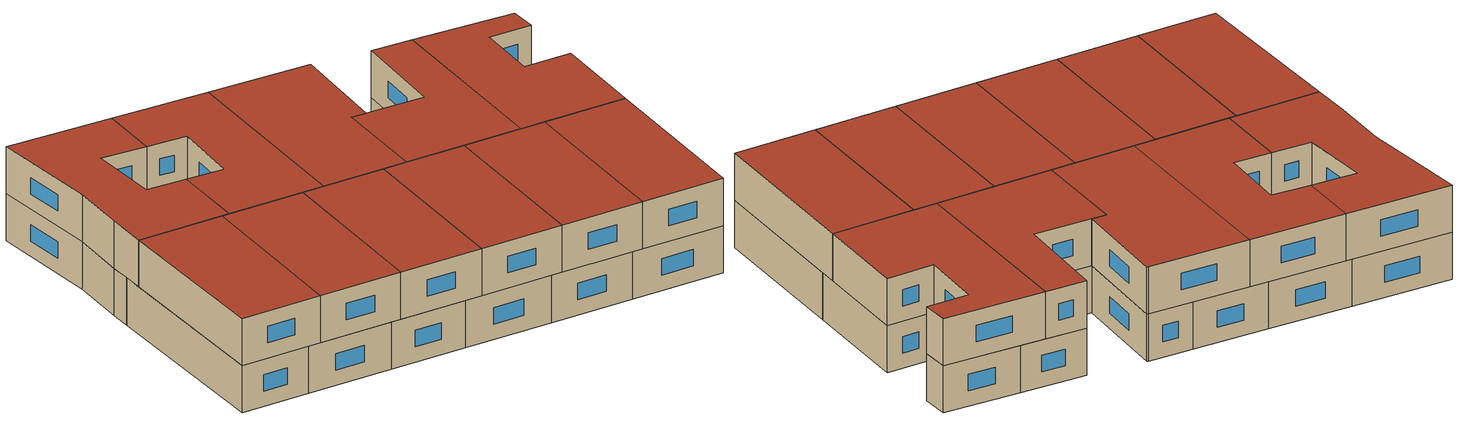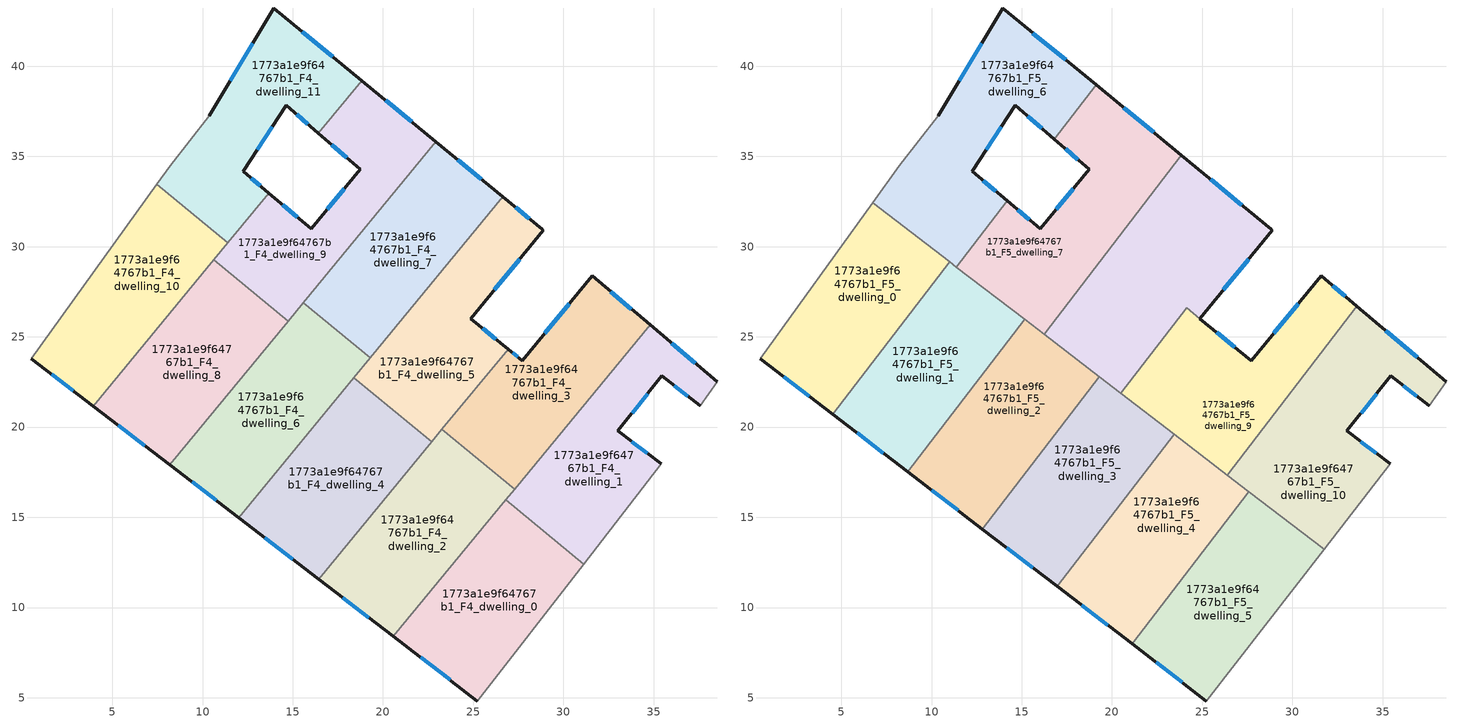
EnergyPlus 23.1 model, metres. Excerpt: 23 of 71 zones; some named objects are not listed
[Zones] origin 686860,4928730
1773a1e9f64767b1_F4_dwelling_0
 floor to 1773a1e9f64767b1_F3_dwelling_0 (EU_floor_Construction): 31.12,12.41 25.24,4.82 20.57,8.4 26.81,15.96 z12
 wall outside (EU_wall_Construction): 20.57,8.4 25.24,4.82 z12:15
 wall to 1773a1e9f64767b1_F4_dwelling_1 (EU_wall_Construction): 31.12,12.41 26.81,15.96 z12:15
 wall adiabatic (EU_wall_Construction): 25.24,4.82 31.12,12.41 z12:15
 wall to 1773a1e9f64767b1_F4_dwelling_2 (EU_wall_Construction): 26.81,15.96 20.57,8.4 z12:15
 window (EU_Window_Construction): 22.09,7.23 23.72,5.98 z12.98:14.02
1773a1e9f64767b1_F4_dwelling_1
 floor to 1773a1e9f64767b1_F3_dwelling_1 (EU_floor_Construction): 38.52,22.52 37.58,21.18 35.46,22.84 33.02,19.79 35.43,17.97 31.12,12.41 26.81,15.96 34.8,25.66 z12
 wall outside (EU_wall_Construction): 35.43,17.97 33.02,19.79 35.46,22.84 37.58,21.18 / 38.52,22.52 34.8,25.66 z12:15
 wall adiabatic (EU_wall_Construction): 31.12,12.41 35.43,17.97 / 37.58,21.18 38.52,22.52 z12:15
 wall to 1773a1e9f64767b1_F4_dwelling_3 (EU_wall_Construction): 34.8,25.66 27.29,16.55 z12:15
 wall to 1773a1e9f64767b1_F4_dwelling_2 (EU_wall_Construction): 27.29,16.55 26.81,15.96 z12:15
 window (EU_Window_Construction): 36.15,22.3 36.89,21.72 / 33.81,20.78 34.66,21.85 / 34.64,18.56 33.8,19.2 / 37.31,23.54 36.01,24.64 z12.98:14.02
1773a1e9f64767b1_F4_dwelling_10
 floor to 1773a1e9f64767b1_F3_dwelling_10 (EU_floor_Construction): 11.4,30.21 3.94,21.16 0.52,23.79 7.47,33.46 z12
 wall outside (EU_wall_Construction): 0.52,23.79 3.94,21.16 z12:15
 wall adiabatic (EU_wall_Construction): 7.47,33.46 0.52,23.79 z12:15
 wall to 1773a1e9f64767b1_F4_dwelling_11 (EU_wall_Construction): 11.4,30.21 7.47,33.46 z12:15
 wall to 1773a1e9f64767b1_F4_dwelling_8 (EU_wall_Construction): 3.94,21.16 10.63,29.27 z12:15
 wall to 1773a1e9f64767b1_F4_dwelling_9 (EU_wall_Construction): 10.63,29.27 11.4,30.21 z12:15
 window (EU_Window_Construction): 1.63,22.93 2.83,22.01 z12.98:14.02
1773a1e9f64767b1_F4_dwelling_11
 floor to 1773a1e9f64767b1_F3_dwelling_11 (EU_floor_Construction): 18.82,39.21 16.42,36.29 14.64,37.84 12.25,34.18 13.68,32.97 11.4,30.21 7.47,33.46 8.21,34.49 10.38,37.25 13.94,43.23 z12
 wall outside (EU_wall_Construction): 18.82,39.21 13.94,43.23 10.38,37.25 / 13.68,32.97 12.25,34.18 14.64,37.84 16.42,36.29 z12:15
 wall to 1773a1e9f64767b1_F4_dwelling_9 (EU_wall_Construction): 16.42,36.29 18.82,39.21 / 11.4,30.21 13.68,32.97 z12:15
 wall adiabatic (EU_wall_Construction): 10.38,37.25 8.21,34.49 7.47,33.46 z12:15
 window (EU_Window_Construction): 17.23,40.51 15.53,41.92 / 15.22,37.34 15.84,36.8 / 13.03,35.37 13.86,36.65 / 13.21,33.36 12.71,33.78 / 12.78,41.28 11.54,39.19 z12.98:14.02
1773a1e9f64767b1_F4_dwelling_2
 floor to 1773a1e9f64767b1_F3_dwelling_2 (EU_floor_Construction): 27.29,16.55 20.57,8.4 16.43,11.58 23.27,19.87 z12
 wall outside (EU_wall_Construction): 16.43,11.58 20.57,8.4 z12:15
 wall to 1773a1e9f64767b1_F4_dwelling_3 (EU_wall_Construction): 27.29,16.55 23.27,19.87 z12:15
 wall to 1773a1e9f64767b1_F4_dwelling_4 (EU_wall_Construction): 22.7,19.18 16.43,11.58 z12:15
 wall to 1773a1e9f64767b1_F4_dwelling_5 (EU_wall_Construction): 23.27,19.87 22.7,19.18 z12:15
 window (EU_Window_Construction): 17.78,10.54 19.23,9.43 z12.98:14.02
1773a1e9f64767b1_F4_dwelling_3
 floor to 1773a1e9f64767b1_F3_dwelling_3 (EU_floor_Construction): 34.8,25.66 27.29,16.55 23.27,19.87 26.94,24.32 27.72,23.68 31.59,28.38 z12
 wall outside (EU_wall_Construction): 34.8,25.66 31.59,28.38 27.72,23.68 26.94,24.32 z12:15
 wall to 1773a1e9f64767b1_F4_dwelling_5 (EU_wall_Construction): 26.94,24.32 23.27,19.87 z12:15
 window (EU_Window_Construction): 33.76,26.54 32.63,27.49 / 27.46,23.89 27.19,24.11 / 30.33,26.85 28.98,25.21 z12.98:14.02
1773a1e9f64767b1_F4_dwelling_4
 floor to 1773a1e9f64767b1_F3_dwelling_4 (EU_floor_Construction): 22.7,19.18 16.43,11.58 12,14.98 18.39,22.74 z12
 wall outside (EU_wall_Construction): 12,14.98 16.43,11.58 z12:15
 wall to 1773a1e9f64767b1_F4_dwelling_5 (EU_wall_Construction): 22.7,19.18 18.39,22.74 z12:15
 wall to 1773a1e9f64767b1_F4_dwelling_6 (EU_wall_Construction): 18.39,22.74 12,14.98 z12:15
 window (EU_Window_Construction): 13.44,13.87 14.99,12.68 z12.98:14.02
1773a1e9f64767b1_F4_dwelling_5
 floor to 1773a1e9f64767b1_F3_dwelling_5 (EU_floor_Construction): 28.82,30.97 28.9,30.9 24.87,26.02 26.94,24.32 22.7,19.18 18.39,22.74 26.65,32.75 z12
 wall outside (EU_wall_Construction): 26.94,24.32 24.87,26.02 28.9,30.9 28.82,30.97 26.65,32.75 z12:15
 wall to 1773a1e9f64767b1_F4_dwelling_7 (EU_wall_Construction): 26.65,32.75 19.3,23.83 z12:15
 wall to 1773a1e9f64767b1_F4_dwelling_6 (EU_wall_Construction): 19.3,23.83 18.39,22.73 z12:15
 window (EU_Window_Construction): 26.18,27.6 27.59,29.31 / 26.26,24.87 25.54,25.46 / 28.11,31.55 27.36,32.17 z12.98:14.02
1773a1e9f64767b1_F4_dwelling_6
 floor to 1773a1e9f64767b1_F3_dwelling_6 (EU_floor_Construction): 19.3,23.83 12,14.98 8.18,17.91 15.58,26.89 z12
 wall outside (EU_wall_Construction): 8.18,17.91 12,14.98 z12:15
 wall to 1773a1e9f64767b1_F4_dwelling_7 (EU_wall_Construction): 19.3,23.83 15.58,26.89 z12:15
 wall to 1773a1e9f64767b1_F4_dwelling_8 (EU_wall_Construction): 14.75,25.87 8.18,17.91 z12:15
 wall to 1773a1e9f64767b1_F4_dwelling_9 (EU_wall_Construction): 15.58,26.89 14.75,25.87 z12:15
 window (EU_Window_Construction): 9.42,16.96 10.76,15.93 z12.98:14.02
 ceiling adiabatic (EU_roof_Construction): 12,14.98 19.3,23.83 18.77,23.19 15.15,25.97 8.68,17.53 z15
1773a1e9f64767b1_F4_dwelling_7
 floor to 1773a1e9f64767b1_F3_dwelling_7 (EU_floor_Construction): 26.65,32.75 19.3,23.83 15.58,26.89 22.94,35.81 z12
 wall outside (EU_wall_Construction): 26.65,32.75 22.94,35.81 z12:15
 wall to 1773a1e9f64767b1_F4_dwelling_9 (EU_wall_Construction): 22.94,35.81 15.58,26.89 z12:15
 window (EU_Window_Construction): 25.44,33.75 24.15,34.82 z12.98:14.02
1773a1e9f64767b1_F4_dwelling_8
 floor to 1773a1e9f64767b1_F3_dwelling_8 (EU_floor_Construction): 14.75,25.87 8.18,17.91 3.94,21.16 10.63,29.27 z12
 wall outside (EU_wall_Construction): 3.94,21.16 8.18,17.91 z12:15
 wall to 1773a1e9f64767b1_F4_dwelling_9 (EU_wall_Construction): 14.75,25.87 10.63,29.27 z12:15
 window (EU_Window_Construction): 5.32,20.1 6.8,18.97 z12.98:14.02
1773a1e9f64767b1_F4_dwelling_9
 floor to 1773a1e9f64767b1_F3_dwelling_9 (EU_floor_Construction): 22.94,35.81 14.75,25.87 10.63,29.27 13.68,32.97 16.02,31 18.74,34.29 16.42,36.29 18.82,39.21 z12
 wall outside (EU_wall_Construction): 16.42,36.29 18.74,34.29 16.02,31 13.68,32.97 / 22.94,35.81 18.82,39.21 z12:15
 window (EU_Window_Construction): 17.17,35.64 17.98,34.94 / 21.6,36.92 20.16,38.1 / 15.26,31.64 14.44,32.33 / 17.85,33.22 16.9,32.07 z12.98:14.02
1773a1e9f64767b1_F5_dwelling_0
 floor to 1773a1e9f64767b1_F4_dwelling_10 (EU_floor_Construction): 10.71,29.38 3.94,21.16 0.52,23.79 6.73,32.43 z15
 floor to 1773a1e9f64767b1_F4_dwelling_8 (EU_floor_Construction): 10.92,29.03 4.53,20.71 3.94,21.16 10.63,29.27 z15
 floor to 1773a1e9f64767b1_F4_dwelling_9 (EU_floor_Construction): 11.01,29.15 10.92,29.03 10.63,29.27 10.71,29.38 z15
 wall outside (EU_wall_Construction): 0.52,23.79 4.53,20.71 z15:18
 wall adiabatic (EU_wall_Construction): 6.73,32.43 0.52,23.79 z15:18
 wall to 1773a1e9f64767b1_F5_dwelling_1 (EU_wall_Construction): 4.53,20.71 11.01,29.15 z15:18
 wall to 1773a1e9f64767b1_F5_dwelling_6 (EU_wall_Construction): 11.01,29.15 6.73,32.43 z15:18
 window (EU_Window_Construction): 1.82,22.79 3.23,21.71 z15.98:17.02
 roof outside (EU_roof_Construction): 4.53,20.71 11.01,29.15 6.73,32.43 0.52,23.79 z18
1773a1e9f64767b1_F5_dwelling_1
 floor to 1773a1e9f64767b1_F4_dwelling_8 (EU_floor_Construction): 14.75,25.87 8.18,17.91 4.53,20.71 10.92,29.03 z15
 floor to 1773a1e9f64767b1_F4_dwelling_6 (EU_floor_Construction): 15.15,25.97 8.68,17.53 8.18,17.91 14.95,26.12 z15
 floor to 1773a1e9f64767b1_F4_dwelling_9 (EU_floor_Construction): 14.95,26.12 14.75,25.87 10.92,29.03 11.01,29.15 z15
 wall outside (EU_wall_Construction): 4.53,20.71 8.68,17.53 z15:18
 wall to 1773a1e9f64767b1_F5_dwelling_2 (EU_wall_Construction): 8.68,17.53 15.15,25.97 z15:18
 wall to 1773a1e9f64767b1_F5_dwelling_7 (EU_wall_Construction): 15.15,25.97 11.37,28.87 z15:18
 wall to 1773a1e9f64767b1_F5_dwelling_6 (EU_wall_Construction): 11.37,28.87 11.01,29.15 z15:18
 window (EU_Window_Construction): 5.88,19.67 7.33,18.56 z15.98:17.02
 roof outside (EU_roof_Construction): 8.68,17.53 15.15,25.97 11.01,29.15 4.53,20.71 z18
1773a1e9f64767b1_F5_dwelling_10
 floor to 1773a1e9f64767b1_F4_dwelling_1 (EU_floor_Construction): 38.52,22.52 37.58,21.18 35.46,22.84 33.02,19.79 35.43,17.97 31.76,13.23 27.35,16.61 34.8,25.66 z15
 floor to 1773a1e9f64767b1_F4_dwelling_3 (EU_floor_Construction): 34.8,25.66 27.35,16.61 26.4,17.34 33.58,26.69 z15
 wall outside (EU_wall_Construction): 35.43,17.97 33.02,19.79 35.46,22.84 37.58,21.18 / 38.52,22.52 33.58,26.69 z15:18
 wall adiabatic (EU_wall_Construction): 31.76,13.23 35.43,17.97 / 37.58,21.18 38.52,22.52 z15:18
 wall to 1773a1e9f64767b1_F5_dwelling_9 (EU_wall_Construction): 33.58,26.69 26.4,17.34 z15:18
 wall to 1773a1e9f64767b1_F5_dwelling_5 (EU_wall_Construction): 27.59,16.43 31.76,13.23 z15:18
 wall to 1773a1e9f64767b1_F5_dwelling_4 (EU_wall_Construction): 26.4,17.34 27.59,16.43 z15:18
 window (EU_Window_Construction): 33.81,20.78 34.66,21.85 / 34.64,18.56 33.8,19.2 / 36.91,23.87 35.19,25.33 / 36.15,22.3 36.89,21.72 z15.98:17.02
 roof outside (EU_roof_Construction): 35.43,17.97 33.02,19.79 35.46,22.84 37.58,21.18 38.52,22.52 33.58,26.69 26.4,17.34 31.76,13.23 z18
1773a1e9f64767b1_F5_dwelling_2
 floor adiabatic (EU_floor_Construction): 18.77,23.19 12,14.98 8.68,17.53 15.15,25.97 z15
 floor to 1773a1e9f64767b1_F4_dwelling_4 (EU_floor_Construction): 18.92,22.3 12.82,14.35 12,14.98 18.39,22.73 z15
 floor to 1773a1e9f64767b1_F4_dwelling_5 (EU_floor_Construction): 19.3,22.79 18.92,22.3 18.39,22.73 18.77,23.19 z15
 wall outside (EU_wall_Construction): 8.68,17.53 12.82,14.35 z15:18
 wall to 1773a1e9f64767b1_F5_dwelling_3 (EU_wall_Construction): 12.82,14.35 19.3,22.79 z15:18
 wall to 1773a1e9f64767b1_F5_dwelling_8 (EU_wall_Construction): 19.3,22.79 16.24,25.14 z15:18
 wall to 1773a1e9f64767b1_F5_dwelling_7 (EU_wall_Construction): 16.24,25.14 15.15,25.97 z15:18
 window (EU_Window_Construction): 10.02,16.49 11.47,15.38 z15.98:17.02
 roof outside (EU_roof_Construction): 12.82,14.35 19.3,22.79 15.15,25.97 8.68,17.53 z18
1773a1e9f64767b1_F5_dwelling_3
 floor to 1773a1e9f64767b1_F4_dwelling_4 (EU_floor_Construction): 22.7,19.18 16.43,11.58 12.82,14.35 18.92,22.3 z15
 floor to 1773a1e9f64767b1_F4_dwelling_2 (EU_floor_Construction): 23.44,19.61 16.97,11.17 16.43,11.58 23.2,19.79 z15
 floor adiabatic (EU_floor_Construction): 22.7,19.18 16.43,11.58 12.82,14.35 18.92,22.3 z15
 floor to 1773a1e9f64767b1_F4_dwelling_5 (EU_floor_Construction): 23.2,19.79 22.7,19.18 18.92,22.3 19.3,22.79 z15
 wall outside (EU_wall_Construction): 12.82,14.35 16.97,11.17 z15:18
 wall to 1773a1e9f64767b1_F5_dwelling_4 (EU_wall_Construction): 16.97,11.17 23.44,19.61 z15:18
 wall to 1773a1e9f64767b1_F5_dwelling_9 (EU_wall_Construction): 23.44,19.61 20.5,21.87 z15:18
 wall to 1773a1e9f64767b1_F5_dwelling_8 (EU_wall_Construction): 20.5,21.87 19.3,22.79 z15:18
 window (EU_Window_Construction): 14.17,13.31 15.62,12.2 z15.98:17.02
 roof outside (EU_roof_Construction): 16.97,11.17 23.44,19.61 19.3,22.79 12.82,14.35 z18
1773a1e9f64767b1_F5_dwelling_4
 floor to 1773a1e9f64767b1_F4_dwelling_2 (EU_floor_Construction): 25.51,18.02 27.29,16.55 20.57,8.4 16.97,11.17 23.44,19.61 z15
 floor to 1773a1e9f64767b1_F4_dwelling_0 (EU_floor_Construction): 27.07,15.74 21.11,7.98 20.57,8.4 26.81,15.96 z15
 floor to 1773a1e9f64767b1_F4_dwelling_1 (EU_floor_Construction): 27.59,16.42 27.07,15.74 26.81,15.96 27.35,16.61 z15
 floor to 1773a1e9f64767b1_F4_dwelling_3 (EU_floor_Construction): 27.35,16.61 27.29,16.55 25.51,18.02 z15
 wall outside (EU_wall_Construction): 16.97,11.17 21.11,7.98 z15:18
 wall to 1773a1e9f64767b1_F5_dwelling_5 (EU_wall_Construction): 21.11,7.98 27.59,16.42 z15:18
 wall to 1773a1e9f64767b1_F5_dwelling_9 (EU_wall_Construction): 26.4,17.34 23.45,19.61 z15:18
 window (EU_Window_Construction): 18.31,10.13 19.76,9.02 z15.98:17.02
 roof outside (EU_roof_Construction): 21.11,7.98 27.59,16.42 23.44,19.61 16.97,11.17 z18
1773a1e9f64767b1_F5_dwelling_5
 floor to 1773a1e9f64767b1_F4_dwelling_0 (EU_floor_Construction): 31.12,12.41 25.24,4.82 21.11,7.98 27.07,15.74 z15
 floor to 1773a1e9f64767b1_F4_dwelling_1 (EU_floor_Construction): 31.76,13.23 31.12,12.41 27.07,15.74 27.59,16.42 z15
 wall outside (EU_wall_Construction): 21.11,7.98 25.24,4.82 z15:18
 wall adiabatic (EU_wall_Construction): 25.24,4.82 31.76,13.23 z15:18
 window (EU_Window_Construction): 22.45,6.95 23.9,5.85 z15.98:17.02
 roof outside (EU_roof_Construction): 25.24,4.82 31.76,13.23 27.59,16.42 21.11,7.98 z18
1773a1e9f64767b1_F5_dwelling_6
 floor to 1773a1e9f64767b1_F4_dwelling_11 (EU_floor_Construction): 18.82,39.21 16.42,36.3 14.64,37.84 12.25,34.18 13.68,32.97 11.4,30.21 7.47,33.46 8.21,34.49 10.38,37.25 13.94,43.23 z15
 floor to 1773a1e9f64767b1_F4_dwelling_10 (EU_floor_Construction): 11.4,30.21 10.71,29.38 6.73,32.43 7.47,33.46 z15
 floor to 1773a1e9f64767b1_F4_dwelling_9 (EU_floor_Construction): 19.12,38.96 16.81,35.96 16.42,36.3 18.82,39.21 z15; 14.19,32.54 11.37,28.87 10.71,29.38 13.68,32.97 z15
 wall outside (EU_wall_Construction): 14.19,32.54 12.25,34.18 14.64,37.84 16.81,35.96 / 19.12,38.96 13.94,43.23 10.38,37.25 z15:18
 wall to 1773a1e9f64767b1_F5_dwelling_7 (EU_wall_Construction): 16.81,35.96 19.12,38.96 / 11.37,28.87 14.19,32.54 z15:18
 wall adiabatic (EU_wall_Construction): 10.38,37.25 8.21,34.49 6.73,32.43 z15:18
 window (EU_Window_Construction): 15.35,37.22 16.1,36.57 / 13.03,35.37 13.86,36.65 / 13.56,33.07 12.88,33.64 / 12.78,41.28 11.54,39.19 / 17.43,40.35 15.62,41.84 z15.98:17.02
 roof outside (EU_roof_Construction): 14.19,32.54 12.25,34.18 14.64,37.84 16.81,35.96 19.12,38.96 13.94,43.23 10.38,37.25 8.21,34.49 6.73,32.43 11.37,28.87 z18
1773a1e9f64767b1_F5_dwelling_7
 floor to 1773a1e9f64767b1_F4_dwelling_7 (EU_floor_Construction): 23.85,35.06 16.81,25.88 15.58,26.89 22.94,35.81 z15
 floor to 1773a1e9f64767b1_F4_dwelling_9 (EU_floor_Construction): 22.94,35.81 14.95,26.12 11.37,28.87 14.19,32.54 16.02,31 18.74,34.29 16.81,35.96 19.12,38.96 z15
 floor to 1773a1e9f64767b1_F4_dwelling_6 (EU_floor_Construction): 16.81,25.88 16.24,25.14 14.95,26.12 15.59,26.89 z15
 wall outside (EU_wall_Construction): 16.81,35.96 18.74,34.29 16.02,31 14.19,32.54 / 23.85,35.06 19.12,38.96 z15:18
 wall to 1773a1e9f64767b1_F5_dwelling_8 (EU_wall_Construction): 16.24,25.14 23.85,35.06 z15:18
 window (EU_Window_Construction): 15.42,31.5 14.78,32.04 / 17.85,33.22 16.9,32.07 / 17.44,35.41 18.11,34.83 / 22.31,36.33 20.66,37.69 z15.98:17.02
 roof outside (EU_roof_Construction): 16.24,25.14 23.85,35.06 19.12,38.96 16.81,35.96 18.74,34.29 16.02,31 14.19,32.54 11.37,28.87 z18
1773a1e9f64767b1_F5_dwelling_8
 floor to 1773a1e9f64767b1_F4_dwelling_5 (EU_floor_Construction): 28.82,30.97 28.9,30.9 24.87,26.02 24.14,26.61 20.5,21.87 18.77,23.19 26.65,32.75 z15
 floor to 1773a1e9f64767b1_F4_dwelling_7 (EU_floor_Construction): 26.65,32.75 19.3,23.83 16.81,25.88 23.85,35.06 z15
 floor to 1773a1e9f64767b1_F4_dwelling_6 (EU_floor_Construction): 19.3,23.83 18.77,23.19 16.24,25.14 16.81,25.88 z15
 wall outside (EU_wall_Construction): 24.87,26.02 28.9,30.9 28.82,30.97 23.85,35.06 z15:18
 wall to 1773a1e9f64767b1_F5_dwelling_9 (EU_wall_Construction): 20.5,21.87 24.14,26.61 24.87,26.02 z15:18
 window (EU_Window_Construction): 27.2,32.3 25.47,33.73 / 26.18,27.6 27.59,29.31 z15.98:17.02
 roof outside (EU_roof_Construction): 24.87,26.02 28.9,30.9 28.82,30.97 23.85,35.06 16.24,25.14 20.5,21.87 24.14,26.61 z18
1773a1e9f64767b1_F5_dwelling_9
 floor to 1773a1e9f64767b1_F4_dwelling_3 (EU_floor_Construction): 33.58,26.69 26.4,17.34 25.51,18.02 23.27,19.87 26.94,24.32 27.72,23.68 31.59,28.38 z15
 floor to 1773a1e9f64767b1_F4_dwelling_5 (EU_floor_Construction): 26.94,24.32 23.2,19.79 20.5,21.87 24.14,26.61 z15
 floor to 1773a1e9f64767b1_F4_dwelling_2 (EU_floor_Construction): 25.51,18.02 23.2,19.79 23.27,19.87 z15
 wall outside (EU_wall_Construction): 33.58,26.69 31.59,28.38 27.72,23.68 24.87,26.01 z15:18
 window (EU_Window_Construction): 26.79,24.44 25.8,25.25 / 30.33,26.85 28.98,25.21 / 32.93,27.24 32.24,27.83 z15.98:17.02
 roof outside (EU_roof_Construction): 26.4,17.34 33.58,26.69 31.59,28.38 27.72,23.68 24.14,26.61 20.5,21.87 z18
[Building]
EU S2 Campaign: North Axis=0; Terrain=City; Solar Distribution=FullExterior
[Site:Location]
Bologna: Latitude=44.5; Longitude=11.25; Time Zone=1; Elevation=37
[SizingPeriod:WeatherFileDays]
AnnualSizingPeriod: Begin Month=1; Begin Day of Month=1; End Month=12; End Day of Month=31; Day of Week for Start Day=Monday; Use Weather File Daylight Saving Period=No; Use Weather File Rain and Snow Indicators=No
[MATERIAL]
EU_InternalMass_Material: Roughness=MediumRough; Thickness=0.1; Conductivity=1; Density=1800; Specific Heat=900; Thermal Absorptance=0.9; Solar Absorptance=0.7; Visible Absorptance=0.7
[MATERIAL:NOMASS] Roughness=MediumRough; Thermal Absorptance=0.9; Solar Absorptance=0.7; Visible Absorptance=0.7
Name | Thermal Resistance
EU_wall_NoMass | 0.905828
EU_roof_NoMass | 0.37593
EU_floor_NoMass | 0.67114
[WINDOWMATERIAL:SIMPLEGLAZINGSYSTEM]
EU_Window_SimpleGlazing: UFactor=4.52486; Solar Heat Gain Coefficient=0.85; Visible Transmittance=0.85
[CONSTRUCTION]
EU_wall_Construction: EU_wall_NoMass
EU_roof_Construction: EU_roof_NoMass
EU_floor_Construction: EU_floor_NoMass
EU_Window_Construction: EU_Window_SimpleGlazing
EU_InternalMass_Construction: EU_InternalMass_Material
[ZONE] Type=1; Multiplier=1; Ceiling Height=autocalculate; Floor Area=autocalculate; Part of Total Floor Area=Yes
Name | Volume
1773a1e9f64767b1_F4_dwelling_0 | 166.783
1773a1e9f64767b1_F5_dwelling_0; 1773a1e9f64767b1_F4_dwelling_7 | 166.8
1773a1e9f64767b1_F4_dwelling_1 | 166.786
1773a1e9f64767b1_F5_dwelling_1; 1773a1e9f64767b1_F5_dwelling_4 | 166.799
1773a1e9f64767b1_F4_dwelling_10 | 166.811
1773a1e9f64767b1_F5_dwelling_10 | 200.144
1773a1e9f64767b1_F4_dwelling_11 | 166.805
1773a1e9f64767b1_F4_dwelling_2; 1773a1e9f64767b1_F4_dwelling_5 | 166.819
1773a1e9f64767b1_F5_dwelling_2 | 166.822
1773a1e9f64767b1_F4_dwelling_3 | 166.792
1773a1e9f64767b1_F5_dwelling_3 | 166.796
1773a1e9f64767b1_F4_dwelling_4 | 166.812
1773a1e9f64767b1_F5_dwelling_5 | 166.813
1773a1e9f64767b1_F4_dwelling_6; 1773a1e9f64767b1_F4_dwelling_8 | 166.807
1773a1e9f64767b1_F5_dwelling_6 | 200.146
1773a1e9f64767b1_F5_dwelling_7 | 200.14
1773a1e9f64767b1_F5_dwelling_8 | 220.154
1773a1e9f64767b1_F4_dwelling_9 | 166.816
1773a1e9f64767b1_F5_dwelling_9 | 180.191
[INTERNALMASS] Construction=EU_InternalMass_Construction
Name | Zone or ZoneList | Surface Area
1773a1e9f64767b1_F4_dwelling_0_EU_InternalMass | 1773a1e9f64767b1_F4_dwelling_0 | 55.5939
1773a1e9f64767b1_F4_dwelling_1_EU_InternalMass | 1773a1e9f64767b1_F4_dwelling_1 | 55.5956
1773a1e9f64767b1_F4_dwelling_2_EU_InternalMass | 1773a1e9f64767b1_F4_dwelling_2 | 55.6064
1773a1e9f64767b1_F4_dwelling_3_EU_InternalMass | 1773a1e9f64767b1_F4_dwelling_3 | 55.5976
1773a1e9f64767b1_F4_dwelling_4_EU_InternalMass | 1773a1e9f64767b1_F4_dwelling_4 | 55.604
1773a1e9f64767b1_F4_dwelling_5_EU_InternalMass | 1773a1e9f64767b1_F4_dwelling_5 | 55.6059
1773a1e9f64767b1_F4_dwelling_6_EU_InternalMass | 1773a1e9f64767b1_F4_dwelling_6 | 55.6023
1773a1e9f64767b1_F4_dwelling_7_EU_InternalMass | 1773a1e9f64767b1_F4_dwelling_7 | 55.6002
1773a1e9f64767b1_F4_dwelling_8_EU_InternalMass | 1773a1e9f64767b1_F4_dwelling_8 | 55.6022
1773a1e9f64767b1_F4_dwelling_9_EU_InternalMass | 1773a1e9f64767b1_F4_dwelling_9 | 55.6055
1773a1e9f64767b1_F4_dwelling_10_EU_InternalMass | 1773a1e9f64767b1_F4_dwelling_10 | 55.6037
1773a1e9f64767b1_F4_dwelling_11_EU_InternalMass | 1773a1e9f64767b1_F4_dwelling_11 | 55.6015
1773a1e9f64767b1_F5_dwelling_0_EU_InternalMass | 1773a1e9f64767b1_F5_dwelling_0 | 55.6
1773a1e9f64767b1_F5_dwelling_1_EU_InternalMass | 1773a1e9f64767b1_F5_dwelling_1 | 55.5998
1773a1e9f64767b1_F5_dwelling_2_EU_InternalMass | 1773a1e9f64767b1_F5_dwelling_2 | 55.6071
1773a1e9f64767b1_F5_dwelling_3_EU_InternalMass | 1773a1e9f64767b1_F5_dwelling_3 | 55.5986
1773a1e9f64767b1_F5_dwelling_4_EU_InternalMass | 1773a1e9f64767b1_F5_dwelling_4 | 55.5998
1773a1e9f64767b1_F5_dwelling_5_EU_InternalMass | 1773a1e9f64767b1_F5_dwelling_5 | 55.6043
1773a1e9f64767b1_F5_dwelling_6_EU_InternalMass | 1773a1e9f64767b1_F5_dwelling_6 | 66.7149
1773a1e9f64767b1_F5_dwelling_7_EU_InternalMass | 1773a1e9f64767b1_F5_dwelling_7 | 66.7134
1773a1e9f64767b1_F5_dwelling_8_EU_InternalMass | 1773a1e9f64767b1_F5_dwelling_8 | 73.3845
1773a1e9f64767b1_F5_dwelling_9_EU_InternalMass | 1773a1e9f64767b1_F5_dwelling_9 | 60.0616
1773a1e9f64767b1_F5_dwelling_10_EU_InternalMass | 1773a1e9f64767b1_F5_dwelling_10 | 66.7147
[OTHEREQUIPMENT] Fuel Type=Electricity; Design Level Calculation Method=Watts/Area; Power per Zone Floor Area=1; Fraction Latent=0; Fraction Radiant=0; Fraction Lost=0; Carbon Dioxide Generation Rate=0; EndUse Subcategory=EU_Step8_InternalGains
Name | Zone or ZoneList or Space or SpaceList | Schedule
EU_Step8_InternalGain_1773a1e9f64767b1_F4_dwelling_0_f000 | 1773a1e9f64767b1_F4_dwelling_0 | EU_Step8_GainSchedule_1773a1e9f64767b1_F4_dwelling_0_f000
EU_Step8_InternalGain_1773a1e9f64767b1_F4_dwelling_1_f000 | 1773a1e9f64767b1_F4_dwelling_1 | EU_Step8_GainSchedule_1773a1e9f64767b1_F4_dwelling_1_f000
EU_Step8_InternalGain_1773a1e9f64767b1_F4_dwelling_2_f000 | 1773a1e9f64767b1_F4_dwelling_2 | EU_Step8_GainSchedule_1773a1e9f64767b1_F4_dwelling_2_f000
EU_Step8_InternalGain_1773a1e9f64767b1_F4_dwelling_3_f000 | 1773a1e9f64767b1_F4_dwelling_3 | EU_Step8_GainSchedule_1773a1e9f64767b1_F4_dwelling_3_f000
EU_Step8_InternalGain_1773a1e9f64767b1_F4_dwelling_4_f000 | 1773a1e9f64767b1_F4_dwelling_4 | EU_Step8_GainSchedule_1773a1e9f64767b1_F4_dwelling_4_f000
EU_Step8_InternalGain_1773a1e9f64767b1_F4_dwelling_5_f000 | 1773a1e9f64767b1_F4_dwelling_5 | EU_Step8_GainSchedule_1773a1e9f64767b1_F4_dwelling_5_f000
EU_Step8_InternalGain_1773a1e9f64767b1_F4_dwelling_6_f000 | 1773a1e9f64767b1_F4_dwelling_6 | EU_Step8_GainSchedule_1773a1e9f64767b1_F4_dwelling_6_f000
EU_Step8_InternalGain_1773a1e9f64767b1_F4_dwelling_7_f000 | 1773a1e9f64767b1_F4_dwelling_7 | EU_Step8_GainSchedule_1773a1e9f64767b1_F4_dwelling_7_f000
EU_Step8_InternalGain_1773a1e9f64767b1_F4_dwelling_8_f000 | 1773a1e9f64767b1_F4_dwelling_8 | EU_Step8_GainSchedule_1773a1e9f64767b1_F4_dwelling_8_f000
EU_Step8_InternalGain_1773a1e9f64767b1_F4_dwelling_9_f000 | 1773a1e9f64767b1_F4_dwelling_9 | EU_Step8_GainSchedule_1773a1e9f64767b1_F4_dwelling_9_f000
EU_Step8_InternalGain_1773a1e9f64767b1_F4_dwelling_10_f000 | 1773a1e9f64767b1_F4_dwelling_10 | EU_Step8_GainSchedule_1773a1e9f64767b1_F4_dwelling_10_f000
EU_Step8_InternalGain_1773a1e9f64767b1_F4_dwelling_11_f000 | 1773a1e9f64767b1_F4_dwelling_11 | EU_Step8_GainSchedule_1773a1e9f64767b1_F4_dwelling_11_f000
EU_Step8_InternalGain_1773a1e9f64767b1_F5_dwelling_0_f000 | 1773a1e9f64767b1_F5_dwelling_0 | EU_Step8_GainSchedule_1773a1e9f64767b1_F5_dwelling_0_f000
EU_Step8_InternalGain_1773a1e9f64767b1_F5_dwelling_1_f000 | 1773a1e9f64767b1_F5_dwelling_1 | EU_Step8_GainSchedule_1773a1e9f64767b1_F5_dwelling_1_f000
EU_Step8_InternalGain_1773a1e9f64767b1_F5_dwelling_2_f000 | 1773a1e9f64767b1_F5_dwelling_2 | EU_Step8_GainSchedule_1773a1e9f64767b1_F5_dwelling_2_f000
EU_Step8_InternalGain_1773a1e9f64767b1_F5_dwelling_3_f000 | 1773a1e9f64767b1_F5_dwelling_3 | EU_Step8_GainSchedule_1773a1e9f64767b1_F5_dwelling_3_f000
EU_Step8_InternalGain_1773a1e9f64767b1_F5_dwelling_4_f000 | 1773a1e9f64767b1_F5_dwelling_4 | EU_Step8_GainSchedule_1773a1e9f64767b1_F5_dwelling_4_f000
EU_Step8_InternalGain_1773a1e9f64767b1_F5_dwelling_5_f000 | 1773a1e9f64767b1_F5_dwelling_5 | EU_Step8_GainSchedule_1773a1e9f64767b1_F5_dwelling_5_f000
EU_Step8_InternalGain_1773a1e9f64767b1_F5_dwelling_6_f000 | 1773a1e9f64767b1_F5_dwelling_6 | EU_Step8_GainSchedule_1773a1e9f64767b1_F5_dwelling_6_f000
EU_Step8_InternalGain_1773a1e9f64767b1_F5_dwelling_7_f000 | 1773a1e9f64767b1_F5_dwelling_7 | EU_Step8_GainSchedule_1773a1e9f64767b1_F5_dwelling_7_f000
EU_Step8_InternalGain_1773a1e9f64767b1_F5_dwelling_8_f000 | 1773a1e9f64767b1_F5_dwelling_8 | EU_Step8_GainSchedule_1773a1e9f64767b1_F5_dwelling_8_f000
EU_Step8_InternalGain_1773a1e9f64767b1_F5_dwelling_9_f000 | 1773a1e9f64767b1_F5_dwelling_9 | EU_Step8_GainSchedule_1773a1e9f64767b1_F5_dwelling_9_f000
EU_Step8_InternalGain_1773a1e9f64767b1_F5_dwelling_10_f000 | 1773a1e9f64767b1_F5_dwelling_10 | EU_Step8_GainSchedule_1773a1e9f64767b1_F5_dwelling_10_f000
[ZONEVENTILATION:DESIGNFLOWRATE] Schedule=EU_AlwaysOn; Design Flow Rate Calculation Method=AirChanges/Hour; Air Changes per Hour=0.73129; Ventilation Type=Natural; Fan Pressure Rise=0; Fan Total Efficiency=1; Constant Term Coefficient=1; Temperature Term Coefficient=0; Velocity Term Coefficient=0; Velocity Squared Term Coefficient=0; Minimum Indoor Temperature=-100; Maximum Indoor Temperature=100; Delta Temperature=-100; Minimum Outdoor Temperature=-100; Maximum Outdoor Temperature=100; Maximum Wind Speed=40
Name | Zone or ZoneList or Space or SpaceList
EU_ConstantAir_1773a1e9f64767b1_F4_dwelling_0 | 1773a1e9f64767b1_F4_dwelling_0
EU_ConstantAir_1773a1e9f64767b1_F4_dwelling_1 | 1773a1e9f64767b1_F4_dwelling_1
EU_ConstantAir_1773a1e9f64767b1_F4_dwelling_2 | 1773a1e9f64767b1_F4_dwelling_2
EU_ConstantAir_1773a1e9f64767b1_F4_dwelling_3 | 1773a1e9f64767b1_F4_dwelling_3
EU_ConstantAir_1773a1e9f64767b1_F4_dwelling_4 | 1773a1e9f64767b1_F4_dwelling_4
EU_ConstantAir_1773a1e9f64767b1_F4_dwelling_5 | 1773a1e9f64767b1_F4_dwelling_5
EU_ConstantAir_1773a1e9f64767b1_F4_dwelling_6 | 1773a1e9f64767b1_F4_dwelling_6
EU_ConstantAir_1773a1e9f64767b1_F4_dwelling_7 | 1773a1e9f64767b1_F4_dwelling_7
EU_ConstantAir_1773a1e9f64767b1_F4_dwelling_8 | 1773a1e9f64767b1_F4_dwelling_8
EU_ConstantAir_1773a1e9f64767b1_F4_dwelling_9 | 1773a1e9f64767b1_F4_dwelling_9
EU_ConstantAir_1773a1e9f64767b1_F4_dwelling_10 | 1773a1e9f64767b1_F4_dwelling_10
EU_ConstantAir_1773a1e9f64767b1_F4_dwelling_11 | 1773a1e9f64767b1_F4_dwelling_11
EU_ConstantAir_1773a1e9f64767b1_F5_dwelling_0 | 1773a1e9f64767b1_F5_dwelling_0
EU_ConstantAir_1773a1e9f64767b1_F5_dwelling_1 | 1773a1e9f64767b1_F5_dwelling_1
EU_ConstantAir_1773a1e9f64767b1_F5_dwelling_2 | 1773a1e9f64767b1_F5_dwelling_2
EU_ConstantAir_1773a1e9f64767b1_F5_dwelling_3 | 1773a1e9f64767b1_F5_dwelling_3
EU_ConstantAir_1773a1e9f64767b1_F5_dwelling_4 | 1773a1e9f64767b1_F5_dwelling_4
EU_ConstantAir_1773a1e9f64767b1_F5_dwelling_5 | 1773a1e9f64767b1_F5_dwelling_5
EU_ConstantAir_1773a1e9f64767b1_F5_dwelling_6 | 1773a1e9f64767b1_F5_dwelling_6
EU_ConstantAir_1773a1e9f64767b1_F5_dwelling_7 | 1773a1e9f64767b1_F5_dwelling_7
EU_ConstantAir_1773a1e9f64767b1_F5_dwelling_8 | 1773a1e9f64767b1_F5_dwelling_8
EU_ConstantAir_1773a1e9f64767b1_F5_dwelling_9 | 1773a1e9f64767b1_F5_dwelling_9
EU_ConstantAir_1773a1e9f64767b1_F5_dwelling_10 | 1773a1e9f64767b1_F5_dwelling_10
[HVACTEMPLATE:ZONE:IDEALLOADSAIRSYSTEM] System Availability Schedule=EU_AlwaysOn; Maximum Heating Supply Air Temperature=50; Minimum Cooling Supply Air Temperature=13; Maximum Heating Supply Air Humidity Ratio=0.0156; Minimum Cooling Supply Air Humidity Ratio=0.0077; Heating Limit=NoLimit; Cooling Limit=NoLimit; Heating Availability Schedule=EU_AlwaysOn; Cooling Availability Schedule=EU_CoolingOff; Dehumidification Control Type=ConstantSensibleHeatRatio; Cooling Sensible Heat Ratio=0.7; Dehumidification Setpoint=60; Humidification Control Type=None; Humidification Setpoint=30; Outdoor Air Method=None; Outdoor Air Flow Rate per Person=0.00944; Outdoor Air Flow Rate per Zone Floor Area=0; Outdoor Air Flow Rate per Zone=0; Demand Controlled Ventilation Type=None; Outdoor Air Economizer Type=NoEconomizer; Heat Recovery Type=None; Sensible Heat Recovery Effectiveness=0.7; Latent Heat Recovery Effectiveness=0.65
Name | Template Thermostat
1773a1e9f64767b1_F4_dwelling_0 | EU_HeatOnly_1773a1e9f64767b1_F4_dwelling_0
1773a1e9f64767b1_F4_dwelling_1 | EU_HeatOnly_1773a1e9f64767b1_F4_dwelling_1
1773a1e9f64767b1_F4_dwelling_2 | EU_HeatOnly_1773a1e9f64767b1_F4_dwelling_2
1773a1e9f64767b1_F4_dwelling_3 | EU_HeatOnly_1773a1e9f64767b1_F4_dwelling_3
1773a1e9f64767b1_F4_dwelling_4 | EU_HeatOnly_1773a1e9f64767b1_F4_dwelling_4
1773a1e9f64767b1_F4_dwelling_5 | EU_HeatOnly_1773a1e9f64767b1_F4_dwelling_5
1773a1e9f64767b1_F4_dwelling_6 | EU_HeatOnly_1773a1e9f64767b1_F4_dwelling_6
1773a1e9f64767b1_F4_dwelling_7 | EU_HeatOnly_1773a1e9f64767b1_F4_dwelling_7
1773a1e9f64767b1_F4_dwelling_8 | EU_HeatOnly_1773a1e9f64767b1_F4_dwelling_8
1773a1e9f64767b1_F4_dwelling_9 | EU_HeatOnly_1773a1e9f64767b1_F4_dwelling_9
1773a1e9f64767b1_F4_dwelling_10 | EU_HeatOnly_1773a1e9f64767b1_F4_dwelling_10
1773a1e9f64767b1_F4_dwelling_11 | EU_HeatOnly_1773a1e9f64767b1_F4_dwelling_11
1773a1e9f64767b1_F5_dwelling_0 | EU_HeatOnly_1773a1e9f64767b1_F5_dwelling_0
1773a1e9f64767b1_F5_dwelling_1 | EU_HeatOnly_1773a1e9f64767b1_F5_dwelling_1
1773a1e9f64767b1_F5_dwelling_2 | EU_HeatOnly_1773a1e9f64767b1_F5_dwelling_2
1773a1e9f64767b1_F5_dwelling_3 | EU_HeatOnly_1773a1e9f64767b1_F5_dwelling_3
1773a1e9f64767b1_F5_dwelling_4 | EU_HeatOnly_1773a1e9f64767b1_F5_dwelling_4
1773a1e9f64767b1_F5_dwelling_5 | EU_HeatOnly_1773a1e9f64767b1_F5_dwelling_5
1773a1e9f64767b1_F5_dwelling_6 | EU_HeatOnly_1773a1e9f64767b1_F5_dwelling_6
1773a1e9f64767b1_F5_dwelling_7 | EU_HeatOnly_1773a1e9f64767b1_F5_dwelling_7
1773a1e9f64767b1_F5_dwelling_8 | EU_HeatOnly_1773a1e9f64767b1_F5_dwelling_8
1773a1e9f64767b1_F5_dwelling_9 | EU_HeatOnly_1773a1e9f64767b1_F5_dwelling_9
1773a1e9f64767b1_F5_dwelling_10 | EU_HeatOnly_1773a1e9f64767b1_F5_dwelling_10
[SIZING:ZONE] Zone Cooling Design Supply Air Temperature Input Method=SupplyAirTemperature; Zone Cooling Design Supply Air Temperature=13; Zone Heating Design Supply Air Temperature Input Method=SupplyAirTemperature; Zone Heating Design Supply Air Temperature=50; Zone Cooling Design Supply Air Humidity Ratio=0.008; Zone Heating Design Supply Air Humidity Ratio=0.008; Cooling Design Air Flow Method=DesignDay; Cooling Design Air Flow Rate=0; Cooling Minimum Air Flow per Zone Floor Area=0.000762; Cooling Minimum Air Flow=0; Cooling Minimum Air Flow Fraction=0.2; Heating Design Air Flow Method=DesignDay; Heating Design Air Flow Rate=0; Heating Maximum Air Flow per Zone Floor Area=0.002032; Heating Maximum Air Flow=0.141576; Heating Maximum Air Flow Fraction=0.3; Account for Dedicated Outdoor Air System=No; Dedicated Outdoor Air System Control Strategy=NeutralSupplyAir; Dedicated Outdoor Air Low Setpoint Temperature for Design=autosize; Dedicated Outdoor Air High Setpoint Temperature for Design=autosize; Zone Load Sizing Method=Sensible Load Only No Latent Load; Zone Latent Cooling Design Supply Air Humidity Ratio Input Method=HumidityRatioDifference; Zone Cooling Design Supply Air Humidity Ratio Difference=0.005; Zone Latent Heating Design Supply Air Humidity Ratio Input Method=HumidityRatioDifference; Zone Humidification Design Supply Air Humidity Ratio Difference=0.005
1773a1e9f64767b1_F4_dwelling_0; 1773a1e9f64767b1_F4_dwelling_1; 1773a1e9f64767b1_F4_dwelling_2; 1773a1e9f64767b1_F4_dwelling_3; 1773a1e9f64767b1_F4_dwelling_4; 1773a1e9f64767b1_F4_dwelling_5; 1773a1e9f64767b1_F4_dwelling_6; 1773a1e9f64767b1_F4_dwelling_7; 1773a1e9f64767b1_F4_dwelling_8; 1773a1e9f64767b1_F4_dwelling_9; 1773a1e9f64767b1_F4_dwelling_10; 1773a1e9f64767b1_F4_dwelling_11; 1773a1e9f64767b1_F5_dwelling_0; 1773a1e9f64767b1_F5_dwelling_1; 1773a1e9f64767b1_F5_dwelling_2; 1773a1e9f64767b1_F5_dwelling_3; 1773a1e9f64767b1_F5_dwelling_4; 1773a1e9f64767b1_F5_dwelling_5; 1773a1e9f64767b1_F5_dwelling_6; 1773a1e9f64767b1_F5_dwelling_7; 1773a1e9f64767b1_F5_dwelling_8; 1773a1e9f64767b1_F5_dwelling_9; 1773a1e9f64767b1_F5_dwelling_10
[SCHEDULE:CONSTANT]
Name | Hourly Value
EU_AlwaysOn | 1
EU_CoolingOff | 0
[SCHEDULE:FILE] Column Number=1; Rows to Skip at Top=0; Number of Hours of Data=8760; Column Separator=Comma; Interpolate to Timestep=No; Minutes per Item=60; Adjust Schedule for Daylight Savings=Yes
Name | File
EU_Step8_GainSchedule_1773a1e9f64767b1_F4_dwelling_0_f000 | ../../schedules/1773a1e9f64767b1/1773a1e9f64767b1_F4_dwelling_0_f000_gain.csv
EU_Step8_GainSchedule_1773a1e9f64767b1_F4_dwelling_1_f000 | ../../schedules/1773a1e9f64767b1/1773a1e9f64767b1_F4_dwelling_1_f000_gain.csv
EU_Step8_GainSchedule_1773a1e9f64767b1_F4_dwelling_2_f000 | ../../schedules/1773a1e9f64767b1/1773a1e9f64767b1_F4_dwelling_2_f000_gain.csv
EU_Step8_GainSchedule_1773a1e9f64767b1_F4_dwelling_3_f000 | ../../schedules/1773a1e9f64767b1/1773a1e9f64767b1_F4_dwelling_3_f000_gain.csv
EU_Step8_GainSchedule_1773a1e9f64767b1_F4_dwelling_4_f000 | ../../schedules/1773a1e9f64767b1/1773a1e9f64767b1_F4_dwelling_4_f000_gain.csv
EU_Step8_GainSchedule_1773a1e9f64767b1_F4_dwelling_5_f000 | ../../schedules/1773a1e9f64767b1/1773a1e9f64767b1_F4_dwelling_5_f000_gain.csv
EU_Step8_GainSchedule_1773a1e9f64767b1_F4_dwelling_6_f000 | ../../schedules/1773a1e9f64767b1/1773a1e9f64767b1_F4_dwelling_6_f000_gain.csv
EU_Step8_GainSchedule_1773a1e9f64767b1_F4_dwelling_7_f000 | ../../schedules/1773a1e9f64767b1/1773a1e9f64767b1_F4_dwelling_7_f000_gain.csv
EU_Step8_GainSchedule_1773a1e9f64767b1_F4_dwelling_8_f000 | ../../schedules/1773a1e9f64767b1/1773a1e9f64767b1_F4_dwelling_8_f000_gain.csv
EU_Step8_GainSchedule_1773a1e9f64767b1_F4_dwelling_9_f000 | ../../schedules/1773a1e9f64767b1/1773a1e9f64767b1_F4_dwelling_9_f000_gain.csv
EU_Step8_GainSchedule_1773a1e9f64767b1_F4_dwelling_10_f000 | ../../schedules/1773a1e9f64767b1/1773a1e9f64767b1_F4_dwelling_10_f000_gain.csv
EU_Step8_GainSchedule_1773a1e9f64767b1_F4_dwelling_11_f000 | ../../schedules/1773a1e9f64767b1/1773a1e9f64767b1_F4_dwelling_11_f000_gain.csv
EU_Step8_GainSchedule_1773a1e9f64767b1_F5_dwelling_0_f000 | ../../schedules/1773a1e9f64767b1/1773a1e9f64767b1_F5_dwelling_0_f000_gain.csv
EU_Step8_GainSchedule_1773a1e9f64767b1_F5_dwelling_1_f000 | ../../schedules/1773a1e9f64767b1/1773a1e9f64767b1_F5_dwelling_1_f000_gain.csv
EU_Step8_GainSchedule_1773a1e9f64767b1_F5_dwelling_2_f000 | ../../schedules/1773a1e9f64767b1/1773a1e9f64767b1_F5_dwelling_2_f000_gain.csv
EU_Step8_GainSchedule_1773a1e9f64767b1_F5_dwelling_3_f000 | ../../schedules/1773a1e9f64767b1/1773a1e9f64767b1_F5_dwelling_3_f000_gain.csv
EU_Step8_GainSchedule_1773a1e9f64767b1_F5_dwelling_4_f000 | ../../schedules/1773a1e9f64767b1/1773a1e9f64767b1_F5_dwelling_4_f000_gain.csv
EU_Step8_GainSchedule_1773a1e9f64767b1_F5_dwelling_5_f000 | ../../schedules/1773a1e9f64767b1/1773a1e9f64767b1_F5_dwelling_5_f000_gain.csv
EU_Step8_GainSchedule_1773a1e9f64767b1_F5_dwelling_6_f000 | ../../schedules/1773a1e9f64767b1/1773a1e9f64767b1_F5_dwelling_6_f000_gain.csv
EU_Step8_GainSchedule_1773a1e9f64767b1_F5_dwelling_7_f000 | ../../schedules/1773a1e9f64767b1/1773a1e9f64767b1_F5_dwelling_7_f000_gain.csv
EU_Step8_GainSchedule_1773a1e9f64767b1_F5_dwelling_8_f000 | ../../schedules/1773a1e9f64767b1/1773a1e9f64767b1_F5_dwelling_8_f000_gain.csv
EU_Step8_GainSchedule_1773a1e9f64767b1_F5_dwelling_9_f000 | ../../schedules/1773a1e9f64767b1/1773a1e9f64767b1_F5_dwelling_9_f000_gain.csv
EU_Step8_GainSchedule_1773a1e9f64767b1_F5_dwelling_10_f000 | ../../schedules/1773a1e9f64767b1/1773a1e9f64767b1_F5_dwelling_10_f000_gain.csv
